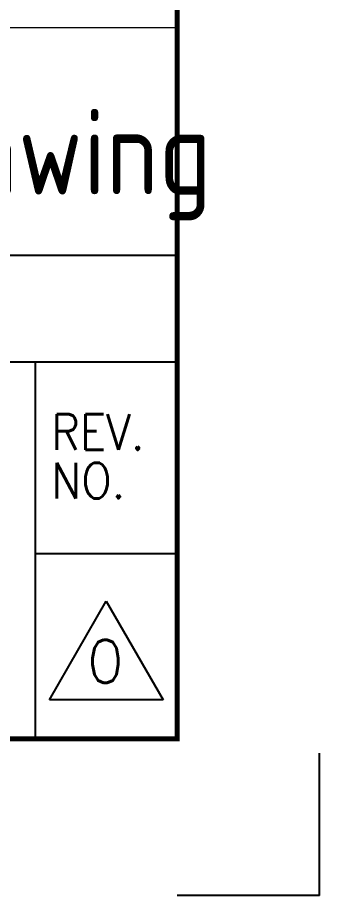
# Model space of a CAD drawing. Header units: millimetres. Extents: x 97339 to 122350, y -311274 to -152040.
# Drawn here: x 118809 to 119333, y -159366 to -157845 of the extents above; entities that cross this region are included whole.
import ezdxf

# ---------------------------------------------------------------- set-up
doc = ezdxf.new("R2010")
doc.units = ezdxf.units.MM
doc.header["$LTSCALE"] = 13
doc.layers.add('1', color=4, linetype='Continuous')
doc.layers.add('2', color=3, linetype='Continuous')
doc.layers.add('paper', color=254, linetype='Continuous', plot=False)
doc.layers.add('铁心', color=3, linetype='Continuous', lineweight=0)
doc.styles.add('ROMANS', font='romans.shx', dxfattribs={"bigfont": 'whgtxt.shx'})
doc.styles.get("Standard").update_dxf_attribs({"font": 'gbenor.shx', "bigfont": 'gbcbig.shx'})

msp = doc.modelspace()

# ---------------------------------------------------------------- linework, layer by layer
at = {"layer": '1', "const_width": 8.634}
msp.add_lwpolyline([(109614.174, -159095.104), (119086.494, -159095.104), (119086.494, -152286.874), (109614.174, -152286.874), (109614.174, -159095.104)], dxfattribs=at)
at = {"layer": '2'}
for p, q in [((115386.369, -158256.409), (119086.494, -158256.409)), ((116989.757, -158441.415), (119086.494, -158441.415)), ((118839.819, -158441.415), (118839.819, -159095.104)), ((118839.819, -158773.63), (119086.494, -158773.63)), ((118864.487, -159027.237), (118963.157, -158856.335)), ((118963.157, -158856.335), (119061.827, -159027.237)), ((119061.827, -159027.237), (118864.487, -159027.237))]:
    msp.add_line(p, q, dxfattribs=at)
at = {"layer": 'paper'}
for q in [(119333.169, -159119.772), (119086.494, -159366.447)]:
    msp.add_line((119333.169, -159366.447), q, dxfattribs=at)
at = {"layer": '铁心'}
msp.add_line((115386.369, -157861.729), (119086.494, -157861.729), dxfattribs=at)

# ---------------------------------------------------------------- texts
at = {"layer": '1', "color": 4}
msp.add_text('General Assembly Drawing', height=148.005, dxfattribs=at).set_placement((117058.071, -158151.489))
at = {"layer": '2', "style": 'ROMANS', "width": 0.9}
for s, p in [('REV.', (118867.867, -158594.049)), ('NO.', (118867.867, -158678.148))]:
    msp.add_text(s, height=61.6688, dxfattribs=at).set_placement(p)
at = {"layer": '2', "color": 4, "style": 'ROMANS'}
msp.add_text('0', height=74.002, dxfattribs=at).set_placement((118930.023, -158997.634))

doc.saveas('drawing.dxf')
